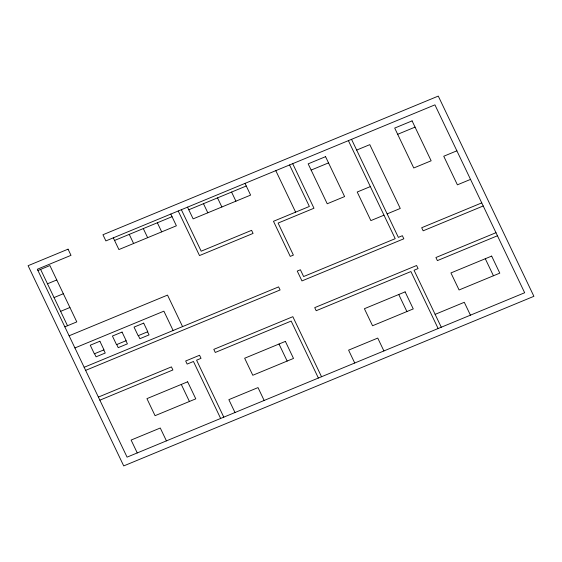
<?xml version="1.0" encoding="UTF-8"?>
<svg xmlns="http://www.w3.org/2000/svg" width="562" height="562" viewBox="0 0 562 562"><rect width="100%" height="100%" fill="white"/><g stroke="black" fill="none" stroke-linecap="round" stroke-linejoin="round"><path stroke-width="0.84" d="M37.935 270.505L49.892 265.559L76.797 321.893L64.841 326.838M114.564 240.459L172.042 216.693M188.783 209.767L246.261 186.001M356.666 150.075L369.796 144.645L400.263 208.453L387.141 213.876M311.137 170.089L328.524 162.896M397.678 134.304L415.065 127.117M47.482 283.796L56.769 279.953M54.057 297.565L63.344 293.729M60.64 311.341L69.92 307.498M370.337 186.591L357.214 192.021L370.864 220.606L383.994 215.176M456.878 150.813L443.748 156.243L457.398 184.828L470.527 179.397M69.112 335.788L167.518 295.099L182.566 326.599M74.922 347.948L163.893 311.165L173.124 330.505M84.159 367.288L278.612 286.887L280.087 289.971L85.635 370.372M481.746 202.889L421.683 227.729L423.151 230.813L483.222 205.973M98.392 397.088L171.431 366.888L172.899 369.972L99.86 400.172M495.979 232.689L435.915 257.522L437.384 260.606L497.454 235.773M435.128 314.362L464.289 302.3L470.436 315.163M485.294 258.724L493.436 275.766M351.538 139.334L398.36 237.368L402.364 235.71L403.839 238.794L301.956 280.923L297.249 271.074L300.396 269.767L303.635 276.539L395.212 238.674L348.391 140.641M441.275 327.225L414.061 270.252L418.072 268.594L416.597 265.51L314.72 307.639L316.188 310.723L410.913 271.551L438.128 328.524M398.76 294.509L406.902 311.552M383.902 350.948L377.755 338.078L348.588 350.14L354.734 363.01M292.697 163.668L313.982 208.235L278.099 223.072L293.392 255.099L290.245 256.398L273.476 221.295L309.367 206.451L289.556 164.968M275.802 170.651L295.612 212.141M245.011 183.381L250.61 195.105L193.131 218.871L187.532 207.153M321.527 376.737L292.844 316.687L213.799 349.367L215.274 352.451L291.172 321.071L318.38 378.043M231.579 192.078L235.921 201.175M217.522 197.887L221.871 206.985M279.012 344.021L287.154 361.064M203.472 203.697L207.821 212.801M181.364 209.703L201.175 251.186L251.6 230.336L253.076 233.42L199.503 255.57L178.217 211.003M264.154 400.46L258.007 387.597L228.846 399.652L234.986 412.522M170.792 214.073L176.391 225.798L118.912 249.563L113.313 237.838M157.353 222.763L161.701 231.867M143.303 228.579L147.651 237.677M223.795 417.152L196.588 360.179L201.027 358.338L199.559 355.261L185.671 361.001L187.146 364.085L193.44 361.478L220.648 418.451M129.253 234.389L133.601 243.487M181.287 384.429L189.422 401.472M147.567 331.812L149.049 334.91L139.854 338.71L138.371 335.612M125.937 340.755L127.419 343.853L118.224 347.653L116.741 344.555M166.422 440.875L160.282 428.005L131.115 440.067L137.261 452.93M103.766 349.922L105.249 353.02L96.053 356.821L94.571 353.723M40.605 269.402L67.51 325.735M68.058 249.17L28.1 265.693L123.724 465.912L533.9 296.307L438.276 96.088L102.944 234.747L105.888 240.908L434.925 104.855L524.662 292.746L127.075 457.145L37.338 269.254L71.002 255.338L68.058 249.17M325.553 156.665L308.166 163.851L327.225 203.767L344.611 196.574L325.553 156.665M412.087 120.886L394.7 128.073L413.758 167.982L431.145 160.795L412.087 120.886M99.881 341.239L90.25 345.223L94.353 353.814L103.984 349.831L99.881 341.239M122.052 332.072L112.421 336.055L116.524 344.647L126.155 340.663L122.052 332.072M143.682 323.129L134.051 327.112L138.154 335.704L147.785 331.721L143.682 323.129M187.645 381.802L146.928 398.641L155.063 415.683L195.787 398.844L187.645 381.802M285.377 341.394L244.653 358.233L252.795 375.268L293.512 358.437L285.377 341.394M405.118 291.875L364.401 308.714L372.543 325.756L413.26 308.917L405.118 291.875M491.659 256.096L450.935 272.935L459.077 289.971L499.794 273.139L491.659 256.096"/></g></svg>
